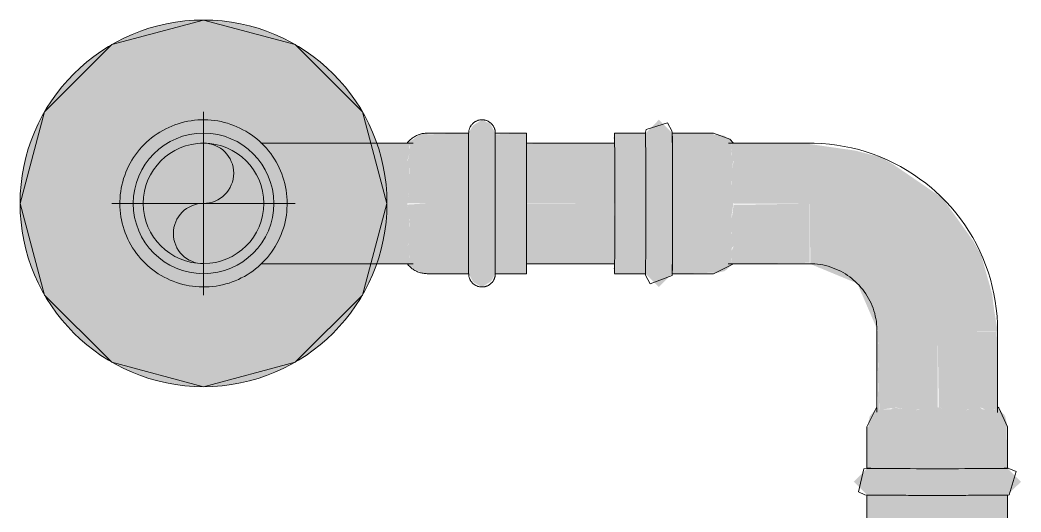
# Model space of a CAD drawing. Header units: inches. Extents: x -3385 to 41, y 7 to 1342.
# Drawn here: x -2686 to -2675.09, y 744.38 to 749.74 of the extents above; entities that cross this region are included whole.
import ezdxf

# ---------------------------------------------------------------- set-up
doc = ezdxf.new("R2010")
doc.units = ezdxf.units.IN
doc.header["$MEASUREMENT"] = 0
for name, color, linetype, lineweight in [('A-ANNO-NOTE', 131, 'Continuous', 9), ('P-PIPE', 3, 'Continuous', 9), ('P-PIPE-CNTR', 3, 'Continuous', 9)]:
    doc.layers.add(name, color=color, linetype=linetype, lineweight=lineweight)

# ---------------------------------------------------------------- blocks, each defined once
blk = doc.blocks.new('Victaulic-VicPress316-Elbow 90-45deg Style P568_P571 - Standard-V9-LOWER PARKING')
at = {"layer": 'P-PIPE'}
for points in [[(-2683.088, 747.743), (-2683.103, 747.91), (-2683.161, 748.092), (-2683.33, 748.361), (-2683.535, 748.522), (-2683.667, 748.592), (-2683.841, 748.637), (-2684.022, 748.655), (-2684.179, 748.602), (-2684.333, 748.592), (-2684.542, 748.472), (-2684.67, 748.361), (-2684.851, 748.071), (-2684.897, 747.91), (-2684.912, 747.743), (-2684.767, 747.743), (-2684.536, 748.287), (-2684, 748.509), (-2683.458, 748.285), (-2683.233, 747.743), (-2683.161, 747.743)], [(-2680.819, 747.743), (-2680.819, 748.509), (-2680.872, 748.608), (-2680.964, 748.655), (-2681.063, 748.592), (-2681.11, 748.509), (-2681.11, 747.743), (-2680.886, 747.743)], [(-2683.233, 747.743), (-2683.464, 748.287), (-2684, 748.509), (-2684.542, 748.285), (-2684.767, 747.743), (-2684.657, 747.743), (-2684.635, 747.913), (-2684.569, 748.072), (-2684.465, 748.208), (-2684.329, 748.312), (-2684.17, 748.378), (-2684, 748.4), (-2683.83, 748.378), (-2683.639, 748.287), (-2683.535, 748.208), (-2683.431, 748.072), (-2683.365, 747.913), (-2683.343, 747.743)], [(-2681.561, 747.743), (-2681.561, 748.509), (-2681.641, 748.496), (-2681.776, 748.399), (-2681.747, 748.361), (-2681.759, 748.266), (-2681.775, 748.203), (-2681.756, 748.165), (-2681.756, 747.968), (-2681.759, 747.857), (-2681.779, 747.743), (-2681.625, 747.743)], [(-2681.11, 747.743), (-2681.11, 748.509), (-2681.561, 748.496), (-2681.561, 747.743), (-2681.236, 747.743)], [(-2680.48, 747.743), (-2680.48, 748.509), (-2680.819, 748.496), (-2680.819, 747.743)], [(-2682.607, 747.743), (-2682.607, 748.4), (-2683.364, 748.391), (-2683.301, 748.319), (-2683.149, 748.071), (-2683.101, 747.888), (-2683.088, 747.743), (-2682.619, 747.743)], [(-2681.779, 747.743), (-2681.75, 747.918), (-2681.76, 748.099), (-2681.755, 748.173), (-2681.777, 748.212), (-2681.747, 748.316), (-2681.762, 748.389), (-2681.781, 748.4), (-2682.607, 748.389), (-2682.607, 747.743), (-2682.422, 747.743)], [(-2683.978, 746.831), (-2683.821, 746.883), (-2683.667, 746.894), (-2683.458, 747.014), (-2683.33, 747.124), (-2683.149, 747.414), (-2683.161, 747.743), (-2683.233, 747.743), (-2683.234, 747.743), (-2683.458, 747.201), (-2684, 746.976), (-2684.542, 747.201), (-2684.767, 747.743), (-2684.839, 747.743), (-2684.851, 747.414), (-2684.67, 747.124), (-2684.465, 746.964), (-2684.333, 746.894), (-2684.159, 746.849)], [(-2684, 746.976), (-2683.458, 747.201), (-2683.233, 747.743), (-2683.343, 747.743), (-2683.365, 747.573), (-2683.431, 747.414), (-2683.535, 747.278), (-2683.671, 747.173), (-2683.83, 747.108), (-2684, 747.085), (-2684.17, 747.108), (-2684.329, 747.173), (-2684.465, 747.278), (-2684.569, 747.414), (-2684.635, 747.573), (-2684.657, 747.743), (-2684.767, 747.743), (-2684.542, 747.201), (-2684.16, 747.043)], [(-2681.781, 747.085), (-2681.76, 747.097), (-2681.744, 747.109), (-2681.763, 747.23), (-2681.775, 747.283), (-2681.755, 747.313), (-2681.756, 747.509), (-2681.751, 747.584), (-2681.779, 747.743), (-2682.607, 747.743), (-2682.607, 747.085)], [(-2681.561, 746.976), (-2681.561, 747.743), (-2681.776, 747.73), (-2681.75, 747.568), (-2681.76, 747.387), (-2681.755, 747.313), (-2681.777, 747.273), (-2681.747, 747.151), (-2681.755, 747.1), (-2681.778, 747.085), (-2681.7, 747.024), (-2681.623, 746.988)], [(-2681.11, 746.976), (-2681.11, 747.743), (-2681.561, 747.743), (-2681.561, 746.976), (-2681.497, 746.976)], [(-2680.964, 746.831), (-2680.863, 746.894), (-2680.819, 746.976), (-2680.819, 747.743), (-2681.11, 747.743), (-2681.11, 746.976), (-2681.058, 746.883), (-2680.999, 746.849)], [(-2680.819, 746.976), (-2680.48, 746.976), (-2680.48, 747.743), (-2680.819, 747.743), (-2680.819, 747.016)]]:
    blk.add_hatch(color=256, dxfattribs=at).paths.add_polyline_path(points, flags=0)
h = blk.add_hatch(color=256, dxfattribs=at)
h.paths.add_polyline_path([(-2682.754, 747.278), (-2682.754, 747.278), (-2682.783, 747.244)], flags=0)
h.paths.add_polyline_path([(-2682.607, 747.085), (-2682.619, 747.743), (-2683.161, 747.743), (-2683.162, 747.391), (-2683.331, 747.123), (-2683.375, 747.085), (-2682.887, 747.085)], flags=0)
for p, q in [((-2681.11, 748.509), (-2681.561, 748.509)), ((-2681.11, 748.509), (-2681.11, 748.289)), ((-2680.48, 748.509), (-2680.819, 748.509)), ((-2680.819, 748.509), (-2680.819, 748.289)), ((-2680.48, 747.743), (-2680.48, 748.509)), ((-2684.033, 748.399), (-2684.007, 748.4)), ((-2681.716, 748.4), (-2682.607, 748.4)), ((-2681.11, 748.285), (-2681.11, 747.743)), ((-2680.819, 748.285), (-2680.819, 747.743)), ((-2681.11, 747.743), (-2681.11, 746.976)), ((-2680.819, 747.743), (-2680.819, 746.976)), ((-2680.48, 746.976), (-2680.48, 747.743)), ((-2683.998, 747.085), (-2684, 747.085)), ((-2682.607, 747.085), (-2681.713, 747.085)), ((-2681.561, 746.976), (-2681.11, 746.976)), ((-2680.819, 746.976), (-2680.48, 746.976))]:
    blk.add_line(p, q, dxfattribs=at)
at = {"layer": 'P-PIPE', "flags": 128}
for points in [[(-2683.088, 747.743), (-2683.089, 747.779), (-2683.091, 747.816), (-2683.095, 747.852), (-2683.1, 747.888), (-2683.106, 747.924), (-2683.114, 747.96), (-2683.124, 747.995), (-2683.134, 748.03), (-2683.146, 748.064), (-2683.16, 748.098), (-2683.175, 748.131), (-2683.191, 748.164), (-2683.209, 748.196), (-2683.227, 748.227), (-2683.247, 748.258), (-2683.268, 748.287), (-2683.291, 748.316), (-2683.314, 748.344), (-2683.339, 748.371), (-2683.365, 748.397), (-2683.391, 748.422), (-2683.419, 748.446), (-2683.447, 748.468), (-2683.477, 748.49), (-2683.507, 748.51), (-2683.538, 748.529), (-2683.57, 748.547), (-2683.603, 748.564), (-2683.636, 748.579), (-2683.67, 748.593), (-2683.704, 748.605), (-2683.739, 748.617), (-2683.774, 748.626), (-2683.809, 748.635), (-2683.845, 748.642), (-2683.881, 748.647), (-2683.917, 748.651), (-2683.954, 748.654), (-2683.99, 748.655), (-2684.027, 748.654), (-2684.063, 748.653), (-2684.099, 748.649), (-2684.136, 748.645), (-2684.172, 748.639), (-2684.207, 748.631), (-2684.243, 748.622), (-2684.278, 748.612), (-2684.312, 748.6), (-2684.346, 748.587), (-2684.38, 748.572), (-2684.412, 748.556), (-2684.445, 748.539), (-2684.476, 748.521), (-2684.507, 748.501), (-2684.537, 748.48), (-2684.566, 748.458), (-2684.594, 748.435), (-2684.621, 748.411), (-2684.647, 748.385), (-2684.673, 748.359), (-2684.697, 748.331), (-2684.72, 748.303), (-2684.741, 748.274), (-2684.762, 748.244), (-2684.781, 748.213), (-2684.8, 748.181), (-2684.817, 748.149), (-2684.832, 748.116), (-2684.846, 748.082), (-2684.859, 748.048), (-2684.871, 748.014), (-2684.881, 747.979), (-2684.89, 747.943), (-2684.897, 747.908), (-2684.903, 747.872), (-2684.907, 747.835), (-2684.91, 747.799), (-2684.912, 747.763), (-2684.912, 747.743)], [(-2681.11, 748.509), (-2681.109, 748.515), (-2681.109, 748.521), (-2681.108, 748.527), (-2681.108, 748.533), (-2681.107, 748.538), (-2681.105, 748.544), (-2681.104, 748.55), (-2681.102, 748.555), (-2681.1, 748.561), (-2681.098, 748.566), (-2681.096, 748.571), (-2681.093, 748.577), (-2681.09, 748.582), (-2681.087, 748.587), (-2681.084, 748.591), (-2681.081, 748.596), (-2681.077, 748.601), (-2681.073, 748.605), (-2681.069, 748.61), (-2681.065, 748.614), (-2681.061, 748.618), (-2681.057, 748.621), (-2681.052, 748.625), (-2681.047, 748.629), (-2681.043, 748.632), (-2681.038, 748.635), (-2681.033, 748.638), (-2681.027, 748.64), (-2681.022, 748.643), (-2681.017, 748.645), (-2681.011, 748.647), (-2681.006, 748.649), (-2681, 748.65), (-2680.994, 748.652), (-2680.989, 748.653), (-2680.983, 748.654), (-2680.977, 748.654), (-2680.971, 748.655), (-2680.966, 748.655), (-2680.96, 748.655), (-2680.954, 748.654), (-2680.948, 748.654), (-2680.942, 748.653), (-2680.937, 748.652), (-2680.931, 748.651), (-2680.925, 748.65), (-2680.92, 748.648), (-2680.914, 748.646), (-2680.909, 748.644), (-2680.903, 748.642), (-2680.898, 748.639), (-2680.893, 748.636), (-2680.888, 748.633), (-2680.883, 748.63), (-2680.878, 748.627), (-2680.874, 748.623), (-2680.869, 748.62), (-2680.865, 748.616), (-2680.861, 748.612), (-2680.857, 748.608), (-2680.853, 748.603), (-2680.849, 748.599), (-2680.846, 748.594), (-2680.842, 748.589), (-2680.839, 748.584), (-2680.836, 748.579), (-2680.834, 748.574), (-2680.831, 748.569), (-2680.829, 748.564), (-2680.827, 748.558), (-2680.825, 748.553), (-2680.823, 748.547), (-2680.822, 748.541), (-2680.821, 748.536), (-2680.82, 748.53), (-2680.819, 748.524), (-2680.819, 748.518), (-2680.819, 748.512), (-2680.819, 748.509)], [(-2681.779, 748.4), (-2681.772, 748.409), (-2681.765, 748.417), (-2681.758, 748.425), (-2681.75, 748.433), (-2681.742, 748.44), (-2681.734, 748.447), (-2681.725, 748.454), (-2681.716, 748.461), (-2681.707, 748.467), (-2681.698, 748.472), (-2681.689, 748.478), (-2681.679, 748.483), (-2681.669, 748.487), (-2681.659, 748.491), (-2681.649, 748.495), (-2681.638, 748.498), (-2681.628, 748.501), (-2681.617, 748.504), (-2681.606, 748.506), (-2681.596, 748.507), (-2681.585, 748.508), (-2681.574, 748.509), (-2681.563, 748.509), (-2681.561, 748.509)], [(-2681.11, 748.468), (-2681.11, 748.477), (-2681.11, 748.485), (-2681.11, 748.492), (-2681.11, 748.498), (-2681.11, 748.503), (-2681.11, 748.506), (-2681.11, 748.508), (-2681.11, 748.509), (-2681.11, 748.509)], [(-2681.11, 748.509), (-2681.11, 748.509), (-2681.11, 748.507), (-2681.11, 748.504), (-2681.11, 748.5), (-2681.11, 748.494), (-2681.11, 748.487), (-2681.11, 748.479), (-2681.11, 748.47), (-2681.11, 748.46), (-2681.11, 748.449), (-2681.11, 748.436), (-2681.11, 748.423), (-2681.11, 748.408), (-2681.11, 748.392), (-2681.11, 748.375), (-2681.11, 748.358), (-2681.11, 748.339), (-2681.11, 748.319), (-2681.11, 748.298), (-2681.11, 748.277), (-2681.11, 748.254), (-2681.11, 748.231), (-2681.11, 748.207), (-2681.11, 748.182), (-2681.11, 748.157), (-2681.11, 748.131), (-2681.11, 748.104), (-2681.11, 748.077), (-2681.11, 748.049), (-2681.11, 748.021), (-2681.11, 747.992), (-2681.11, 747.963), (-2681.11, 747.933), (-2681.11, 747.903), (-2681.11, 747.873), (-2681.11, 747.843), (-2681.11, 747.812), (-2681.11, 747.782), (-2681.11, 747.751), (-2681.11, 747.743)], [(-2680.819, 747.743), (-2680.819, 747.773), (-2680.819, 747.804), (-2680.819, 747.835), (-2680.819, 747.865), (-2680.819, 747.895), (-2680.819, 747.925), (-2680.819, 747.955), (-2680.819, 747.984), (-2680.819, 748.013), (-2680.819, 748.041), (-2680.819, 748.069), (-2680.819, 748.097), (-2680.819, 748.124), (-2680.819, 748.15), (-2680.819, 748.176), (-2680.819, 748.201), (-2680.819, 748.225), (-2680.819, 748.248), (-2680.819, 748.271), (-2680.819, 748.293), (-2680.819, 748.314), (-2680.819, 748.334), (-2680.819, 748.353), (-2680.819, 748.371), (-2680.819, 748.388), (-2680.819, 748.404), (-2680.819, 748.419), (-2680.819, 748.433), (-2680.819, 748.446), (-2680.819, 748.457), (-2680.819, 748.468), (-2680.819, 748.477), (-2680.819, 748.485), (-2680.819, 748.492), (-2680.819, 748.498), (-2680.819, 748.503), (-2680.819, 748.506), (-2680.819, 748.508), (-2680.819, 748.509), (-2680.819, 748.509)], [(-2680.819, 748.509), (-2680.819, 748.509), (-2680.819, 748.507), (-2680.819, 748.504), (-2680.819, 748.5), (-2680.819, 748.494), (-2680.819, 748.487), (-2680.819, 748.479), (-2680.819, 748.47)], [(-2683.375, 748.4), (-2683.36, 748.4), (-2683.312, 748.4), (-2683.264, 748.4), (-2683.214, 748.4), (-2683.163, 748.4), (-2683.112, 748.4), (-2683.059, 748.4), (-2683.006, 748.4), (-2682.953, 748.4), (-2682.898, 748.4), (-2682.844, 748.4), (-2682.789, 748.4), (-2682.733, 748.4), (-2682.678, 748.4), (-2682.622, 748.4), (-2682.607, 748.4)], [(-2684.912, 747.743), (-2684.911, 747.706), (-2684.909, 747.67), (-2684.905, 747.634), (-2684.9, 747.598), (-2684.894, 747.562), (-2684.886, 747.526), (-2684.876, 747.491), (-2684.866, 747.456), (-2684.854, 747.422), (-2684.84, 747.388), (-2684.825, 747.354), (-2684.809, 747.322), (-2684.791, 747.29), (-2684.773, 747.258), (-2684.753, 747.228), (-2684.732, 747.198), (-2684.709, 747.169), (-2684.686, 747.141), (-2684.661, 747.115), (-2684.635, 747.089), (-2684.609, 747.064), (-2684.581, 747.04), (-2684.553, 747.017), (-2684.523, 746.996), (-2684.493, 746.975), (-2684.462, 746.956), (-2684.43, 746.939), (-2684.397, 746.922), (-2684.364, 746.907), (-2684.33, 746.893), (-2684.296, 746.88), (-2684.261, 746.869), (-2684.226, 746.859), (-2684.191, 746.851), (-2684.155, 746.844), (-2684.119, 746.839), (-2684.083, 746.835), (-2684.046, 746.832), (-2684.01, 746.831), (-2683.973, 746.831), (-2683.937, 746.833), (-2683.901, 746.836), (-2683.864, 746.841), (-2683.828, 746.847), (-2683.793, 746.855), (-2683.757, 746.864), (-2683.722, 746.874), (-2683.688, 746.886), (-2683.654, 746.899), (-2683.62, 746.914), (-2683.588, 746.929), (-2683.555, 746.947), (-2683.524, 746.965), (-2683.493, 746.985), (-2683.463, 747.005), (-2683.434, 747.028), (-2683.406, 747.051), (-2683.379, 747.075), (-2683.353, 747.1), (-2683.327, 747.127), (-2683.303, 747.154), (-2683.28, 747.183), (-2683.259, 747.212), (-2683.238, 747.242), (-2683.219, 747.273), (-2683.2, 747.304), (-2683.183, 747.337), (-2683.168, 747.37), (-2683.154, 747.403), (-2683.141, 747.437), (-2683.129, 747.472), (-2683.119, 747.507), (-2683.11, 747.542), (-2683.103, 747.578), (-2683.097, 747.614), (-2683.093, 747.65), (-2683.09, 747.687), (-2683.088, 747.723), (-2683.088, 747.743)], [(-2681.11, 747.743), (-2681.11, 747.712), (-2681.11, 747.682), (-2681.11, 747.651), (-2681.11, 747.621), (-2681.11, 747.591), (-2681.11, 747.561), (-2681.11, 747.531), (-2681.11, 747.502), (-2681.11, 747.473), (-2681.11, 747.444), (-2681.11, 747.416), (-2681.11, 747.389), (-2681.11, 747.362), (-2681.11, 747.336), (-2681.11, 747.31), (-2681.11, 747.285), (-2681.11, 747.261), (-2681.11, 747.237), (-2681.11, 747.215), (-2681.11, 747.193), (-2681.11, 747.172), (-2681.11, 747.152), (-2681.11, 747.133), (-2681.11, 747.115), (-2681.11, 747.098), (-2681.11, 747.082), (-2681.11, 747.067), (-2681.11, 747.053), (-2681.11, 747.04), (-2681.11, 747.028), (-2681.11, 747.018), (-2681.11, 747.009), (-2681.11, 747), (-2681.11, 746.993), (-2681.11, 746.987), (-2681.11, 746.983), (-2681.11, 746.979), (-2681.11, 746.977), (-2681.11, 746.976), (-2681.11, 746.976)], [(-2680.819, 746.976), (-2680.819, 746.977), (-2680.819, 746.979), (-2680.819, 746.982), (-2680.819, 746.986), (-2680.819, 746.992), (-2680.819, 746.998), (-2680.819, 747.006), (-2680.819, 747.015), (-2680.819, 747.025), (-2680.819, 747.037), (-2680.819, 747.049), (-2680.819, 747.063), (-2680.819, 747.078), (-2680.819, 747.093), (-2680.819, 747.11), (-2680.819, 747.128), (-2680.819, 747.147), (-2680.819, 747.167), (-2680.819, 747.187), (-2680.819, 747.209), (-2680.819, 747.231), (-2680.819, 747.254), (-2680.819, 747.278), (-2680.819, 747.303), (-2680.819, 747.329), (-2680.819, 747.355), (-2680.819, 747.382), (-2680.819, 747.409), (-2680.819, 747.437), (-2680.819, 747.465), (-2680.819, 747.494), (-2680.819, 747.523), (-2680.819, 747.553), (-2680.819, 747.582), (-2680.819, 747.613), (-2680.819, 747.643), (-2680.819, 747.673), (-2680.819, 747.704), (-2680.819, 747.735), (-2680.819, 747.743)], [(-2682.607, 747.085), (-2682.663, 747.085), (-2682.718, 747.085), (-2682.774, 747.085), (-2682.829, 747.085), (-2682.884, 747.085), (-2682.938, 747.085), (-2682.992, 747.085), (-2683.045, 747.085), (-2683.098, 747.085), (-2683.149, 747.085), (-2683.2, 747.085), (-2683.25, 747.085), (-2683.299, 747.085), (-2683.347, 747.085), (-2683.375, 747.085)], [(-2681.561, 746.976), (-2681.572, 746.977), (-2681.583, 746.977), (-2681.594, 746.978), (-2681.604, 746.98), (-2681.615, 746.982), (-2681.626, 746.984), (-2681.636, 746.987), (-2681.647, 746.99), (-2681.657, 746.994), (-2681.667, 746.998), (-2681.677, 747.002), (-2681.687, 747.007), (-2681.696, 747.012), (-2681.706, 747.018), (-2681.715, 747.024), (-2681.724, 747.03), (-2681.732, 747.037), (-2681.741, 747.044), (-2681.749, 747.051), (-2681.756, 747.059), (-2681.764, 747.067), (-2681.771, 747.075), (-2681.778, 747.084), (-2681.779, 747.085)], [(-2681.11, 746.976), (-2681.11, 746.977), (-2681.11, 746.979), (-2681.11, 746.982), (-2681.11, 746.986), (-2681.11, 746.992), (-2681.11, 746.998), (-2681.11, 747.006), (-2681.11, 747.015)], [(-2680.819, 746.976), (-2680.819, 746.971), (-2680.819, 746.965), (-2680.82, 746.959), (-2680.82, 746.953), (-2680.821, 746.947), (-2680.823, 746.942), (-2680.824, 746.936), (-2680.826, 746.931), (-2680.828, 746.925), (-2680.83, 746.92), (-2680.832, 746.914), (-2680.835, 746.909), (-2680.838, 746.904), (-2680.841, 746.899), (-2680.844, 746.894), (-2680.847, 746.889), (-2680.851, 746.885), (-2680.855, 746.88), (-2680.859, 746.876), (-2680.863, 746.872), (-2680.867, 746.868), (-2680.871, 746.864), (-2680.876, 746.861), (-2680.881, 746.857), (-2680.885, 746.854), (-2680.89, 746.851), (-2680.895, 746.848), (-2680.901, 746.845), (-2680.906, 746.843), (-2680.911, 746.841), (-2680.917, 746.839), (-2680.922, 746.837), (-2680.928, 746.835), (-2680.934, 746.834), (-2680.939, 746.833), (-2680.945, 746.832), (-2680.951, 746.831), (-2680.957, 746.831), (-2680.962, 746.831), (-2680.968, 746.831), (-2680.974, 746.831), (-2680.98, 746.832), (-2680.986, 746.832), (-2680.991, 746.833), (-2680.997, 746.835), (-2681.003, 746.836), (-2681.008, 746.838), (-2681.014, 746.84), (-2681.019, 746.842), (-2681.025, 746.844), (-2681.03, 746.847), (-2681.035, 746.849), (-2681.04, 746.852), (-2681.045, 746.855), (-2681.05, 746.859), (-2681.054, 746.862), (-2681.059, 746.866), (-2681.063, 746.87), (-2681.067, 746.874), (-2681.071, 746.878), (-2681.075, 746.882), (-2681.079, 746.887), (-2681.082, 746.892), (-2681.086, 746.896), (-2681.089, 746.901), (-2681.092, 746.906), (-2681.094, 746.912), (-2681.097, 746.917), (-2681.099, 746.922), (-2681.101, 746.928), (-2681.103, 746.933), (-2681.105, 746.939), (-2681.106, 746.944), (-2681.107, 746.95), (-2681.108, 746.956), (-2681.109, 746.962), (-2681.109, 746.967), (-2681.109, 746.973), (-2681.11, 746.976)], [(-2680.819, 747.018), (-2680.819, 747.009), (-2680.819, 747), (-2680.819, 746.993), (-2680.819, 746.987), (-2680.819, 746.983), (-2680.819, 746.979), (-2680.819, 746.977), (-2680.819, 746.976), (-2680.819, 746.976)]]:
    blk.add_lwpolyline(points, dxfattribs=at)
at = {"layer": 'P-PIPE'}
for radius, start, end in [(0.766, 359.9999, 179.9999), (0.767, 179.9999, 359.9999)]:
    blk.add_arc((-2684, 747.743), radius, start, end, dxfattribs=at)
blk = doc.blocks.new('Victaulic-VicPress316-Elbow 90-45deg Style P568_P571 - Standard-1140526-LOWER PARKING')
at = {"layer": 'P-PIPE'}
for points in [[(-2679.036, 746.831), (-2678.891, 746.976), (-2678.889, 748.354), (-2678.891, 748.51), (-2679.036, 748.655), (-2679.181, 748.507), (-2679.18, 747.132), (-2679.177, 746.972), (-2679.064, 746.859)], [(-2679.182, 746.976), (-2679.18, 748.339), (-2679.182, 748.509), (-2679.52, 748.507), (-2679.518, 747.143), (-2679.52, 746.976)], [(-2678.891, 746.976), (-2678.439, 746.987), (-2678.437, 748.354), (-2678.439, 748.509), (-2678.891, 748.509), (-2678.889, 747.143), (-2678.89, 747.018)], [(-2678.439, 746.976), (-2678.317, 747.005), (-2678.224, 747.086), (-2678.249, 747.108), (-2678.238, 747.189), (-2678.243, 747.249), (-2678.221, 747.281), (-2678.25, 747.42), (-2678.241, 747.626), (-2678.221, 747.753), (-2678.25, 747.965), (-2678.238, 748.13), (-2678.225, 748.206), (-2678.223, 748.21), (-2678.242, 748.245), (-2678.245, 748.36), (-2678.248, 748.379), (-2678.222, 748.401), (-2678.321, 748.48), (-2678.37, 748.49), (-2678.376, 748.494), (-2678.439, 748.494), (-2678.437, 747.138), (-2678.439, 746.991)], [(-2678.218, 747.74), (-2677.39, 747.74), (-2677.393, 748.4), (-2678.224, 748.399), (-2678.249, 748.376), (-2678.239, 748.287), (-2678.243, 748.233), (-2678.221, 748.201), (-2678.251, 748.061), (-2678.242, 747.868), (-2678.221, 747.753)], [(-2675.997, 746.347), (-2675.343, 746.35), (-2675.381, 746.584), (-2675.403, 746.756), (-2675.521, 747.175), (-2675.61, 747.335), (-2675.943, 747.8), (-2676.473, 748.163), (-2676.608, 748.244), (-2676.891, 748.318), (-2677.392, 748.39), (-2677.39, 747.74), (-2676.693, 747.554), (-2676.183, 747.044), (-2676.036, 746.492)], [(-2675.822, 745.484), (-2675.65, 745.492), (-2675.529, 745.516), (-2675.485, 745.498), (-2675.389, 745.498), (-2675.362, 745.493), (-2675.343, 745.522), (-2675.352, 746.349), (-2675.997, 746.347), (-2675.984, 745.516), (-2675.831, 745.485)], [(-2675.996, 745.301), (-2675.234, 745.304), (-2675.262, 745.426), (-2675.344, 745.519), (-2675.366, 745.492), (-2675.446, 745.502), (-2675.506, 745.496), (-2675.538, 745.518), (-2675.677, 745.487), (-2675.883, 745.496), (-2675.999, 745.518), (-2676.222, 745.487), (-2676.387, 745.5), (-2676.467, 745.516), (-2676.502, 745.497), (-2676.617, 745.496), (-2676.636, 745.493), (-2676.658, 745.521), (-2676.737, 745.419), (-2676.748, 745.371), (-2676.752, 745.367), (-2676.752, 745.304), (-2676.036, 745.301)], [(-2675.996, 744.558), (-2675.229, 744.566), (-2675.088, 744.707), (-2675.234, 744.852), (-2676.711, 744.852), (-2676.768, 744.851), (-2676.911, 744.706), (-2676.764, 744.561), (-2676.132, 744.558)], [(-2675.996, 744.22), (-2675.234, 744.223), (-2675.234, 744.561), (-2676.71, 744.561), (-2676.767, 744.56), (-2676.764, 744.223), (-2676.017, 744.22)]]:
    blk.add_hatch(color=256, dxfattribs=at).paths.add_polyline_path(points, flags=0)
h = blk.add_hatch(color=256, dxfattribs=at)
h.paths.add_polyline_path([(-2675.423, 746.836), (-2675.425, 746.852), (-2675.425, 746.843)], flags=0)
h.paths.add_polyline_path([(-2676.608, 748.244), (-2677.001, 748.335), (-2676.891, 748.318), (-2676.687, 748.265)], flags=0)
h = blk.add_hatch(color=256, dxfattribs=at)
h.paths.add_polyline_path([(-2677.391, 747.318), (-2677.391, 747.318), (-2677.831, 747.298)], flags=0)
h.paths.add_polyline_path([(-2677.39, 747.412), (-2677.391, 747.412), (-2677.885, 747.412)], flags=0)
h.paths.add_polyline_path([(-2677.39, 747.626), (-2677.39, 747.626), (-2678.218, 747.577)], flags=0)
h.paths.add_polyline_path([(-2678.221, 747.085), (-2677.392, 747.095), (-2677.39, 747.74), (-2678.221, 747.727), (-2678.251, 747.508), (-2678.246, 747.393), (-2678.223, 747.272), (-2678.241, 747.228), (-2678.243, 747.132), (-2678.248, 747.105), (-2678.223, 747.086)], flags=0)
h = blk.add_hatch(color=256, dxfattribs=at)
h.paths.add_polyline_path([(-2675.997, 746.347), (-2676.183, 747.044), (-2676.693, 747.554), (-2677.39, 747.74), (-2677.385, 747.082), (-2676.873, 746.87), (-2676.647, 746.349), (-2676.036, 746.347)], flags=0)
h.paths.add_polyline_path([(-2676.844, 746.982), (-2676.844, 746.982), (-2676.871, 747.001)], flags=0)
h.paths.add_polyline_path([(-2677.21, 747.57), (-2677.39, 747.626), (-2677.39, 747.626)], flags=0)
h = blk.add_hatch(color=256, dxfattribs=at)
h.paths.add_polyline_path([(-2676.647, 746.349), (-2676.658, 746.349), (-2676.647, 745.507), (-2676.635, 745.492), (-2676.647, 746.349)], flags=0)
h.paths.add_polyline_path([(-2676.317, 745.487), (-2676.125, 745.495), (-2675.997, 745.519), (-2675.997, 746.347), (-2676.647, 746.349), (-2676.633, 745.492), (-2676.551, 745.502), (-2676.474, 745.51), (-2676.458, 745.518), (-2676.326, 745.488)], flags=0)
h = blk.add_hatch(color=256, dxfattribs=at)
h.paths.add_polyline_path([(-2675.996, 744.849), (-2675.234, 744.852), (-2675.246, 745.304), (-2676.715, 745.303), (-2676.767, 745.304), (-2676.767, 744.852), (-2676.017, 744.849)], flags=0)
h.paths.add_polyline_path([(-2676.596, 744.851), (-2676.596, 744.851), (-2676.596, 745.298)], flags=0)
for p, q in [((-2679.182, 748.509), (-2679.52, 748.509)), ((-2678.439, 748.509), (-2678.891, 748.509)), ((-2678.439, 748.509), (-2678.262, 748.444)), ((-2677.393, 748.4), (-2678.277, 748.4)), ((-2678.262, 748.444), (-2678.221, 748.4)), ((-2678.439, 746.976), (-2678.221, 747.085)), ((-2678.279, 747.085), (-2677.393, 747.085)), ((-2679.52, 746.976), (-2679.182, 746.976)), ((-2678.891, 746.976), (-2678.439, 746.976)), ((-2676.658, 746.35), (-2676.658, 745.464)), ((-2675.343, 745.461), (-2675.343, 746.35)), ((-2676.767, 745.304), (-2676.658, 745.522)), ((-2675.329, 745.511), (-2675.343, 745.522)), ((-2675.234, 745.304), (-2675.329, 745.511)), ((-2676.767, 745.304), (-2676.767, 744.852)), ((-2675.234, 744.852), (-2675.234, 745.304)), ((-2676.767, 744.561), (-2676.767, 744.223)), ((-2675.234, 744.223), (-2675.234, 744.561))]:
    blk.add_line(p, q, dxfattribs=at)
at = {"layer": 'P-PIPE', "flags": 128}
for points in [[(-2679.183, 748.468), (-2679.183, 748.478), (-2679.182, 748.487), (-2679.182, 748.494), (-2679.182, 748.501), (-2679.182, 748.507), (-2679.182, 748.513), (-2679.181, 748.52), (-2679.176, 748.549), (-2678.942, 748.62)], [(-2679.13, 746.866), (-2678.892, 746.957), (-2678.891, 746.969), (-2678.89, 746.975), (-2678.89, 746.981), (-2678.89, 746.987), (-2678.89, 746.995), (-2678.89, 747.003), (-2678.889, 747.012), (-2678.889, 747.022), (-2678.889, 747.034), (-2678.889, 747.046), (-2678.889, 747.06), (-2678.889, 747.075), (-2678.889, 747.091), (-2678.888, 747.107), (-2678.888, 747.125), (-2678.888, 747.144), (-2678.888, 747.164), (-2678.888, 747.184), (-2678.888, 747.206), (-2678.888, 747.228), (-2678.888, 747.251), (-2678.888, 747.275), (-2678.887, 747.3), (-2678.887, 747.326), (-2678.887, 747.352), (-2678.887, 747.378), (-2678.887, 747.406), (-2678.887, 747.433), (-2678.887, 747.462), (-2678.887, 747.491), (-2678.887, 747.52), (-2678.887, 747.549), (-2678.887, 747.579), (-2678.887, 747.609), (-2678.887, 747.64), (-2678.887, 747.67), (-2678.887, 747.701), (-2678.887, 747.731), (-2678.887, 747.762), (-2678.887, 747.793), (-2678.887, 747.823), (-2678.887, 747.854), (-2678.887, 747.884), (-2678.887, 747.914), (-2678.887, 747.944), (-2678.887, 747.973), (-2678.887, 748.002), (-2678.887, 748.031), (-2678.887, 748.059), (-2678.887, 748.087), (-2678.887, 748.114), (-2678.887, 748.141), (-2678.887, 748.167), (-2678.887, 748.192), (-2678.888, 748.216), (-2678.888, 748.24), (-2678.888, 748.263), (-2678.888, 748.285), (-2678.888, 748.307), (-2678.888, 748.327), (-2678.888, 748.347), (-2678.888, 748.365), (-2678.888, 748.383), (-2678.889, 748.399), (-2678.889, 748.415), (-2678.889, 748.429), (-2678.889, 748.442), (-2678.889, 748.455), (-2678.889, 748.466), (-2678.889, 748.476), (-2678.89, 748.485), (-2678.89, 748.493), (-2678.89, 748.5), (-2678.89, 748.506), (-2678.89, 748.512), (-2678.891, 748.518), (-2678.893, 748.536), (-2678.942, 748.62)], [(-2676.064, 747.911), (-2676.127, 747.963), (-2676.193, 748.012), (-2676.26, 748.059), (-2676.329, 748.103), (-2676.4, 748.144), (-2676.473, 748.182), (-2676.547, 748.218), (-2676.622, 748.25), (-2676.699, 748.279), (-2676.777, 748.306), (-2676.855, 748.329), (-2676.935, 748.349), (-2677.015, 748.365), (-2677.096, 748.379), (-2677.177, 748.389), (-2677.259, 748.396), (-2677.341, 748.4), (-2677.393, 748.4)], [(-2675.343, 746.35), (-2675.344, 746.432), (-2675.349, 746.514), (-2675.357, 746.595), (-2675.369, 746.677), (-2675.383, 746.757), (-2675.401, 746.837), (-2675.422, 746.917), (-2675.447, 746.995), (-2675.474, 747.072), (-2675.504, 747.148), (-2675.538, 747.223), (-2675.574, 747.297), (-2675.614, 747.369), (-2675.656, 747.439), (-2675.701, 747.508), (-2675.748, 747.574), (-2675.799, 747.639), (-2675.851, 747.702), (-2675.907, 747.763), (-2675.964, 747.821), (-2676.024, 747.877), (-2676.064, 747.911)], [(-2677.393, 747.085), (-2677.364, 747.085), (-2677.334, 747.083), (-2677.305, 747.08), (-2677.276, 747.076), (-2677.247, 747.071), (-2677.218, 747.064), (-2677.19, 747.057), (-2677.162, 747.048), (-2677.134, 747.038), (-2677.107, 747.027), (-2677.08, 747.015), (-2677.053, 747.002), (-2677.028, 746.988), (-2677.002, 746.973), (-2676.978, 746.957), (-2676.954, 746.94), (-2676.931, 746.922), (-2676.916, 746.91)], [(-2679.13, 746.866), (-2679.181, 746.961), (-2679.182, 746.971), (-2679.182, 746.977), (-2679.182, 746.982), (-2679.182, 746.989), (-2679.182, 746.996), (-2679.183, 747.005), (-2679.183, 747.014)], [(-2676.916, 746.91), (-2676.894, 746.89), (-2676.873, 746.87), (-2676.853, 746.849), (-2676.833, 746.827), (-2676.814, 746.804), (-2676.797, 746.78), (-2676.78, 746.756), (-2676.764, 746.731), (-2676.75, 746.706), (-2676.736, 746.68), (-2676.723, 746.653), (-2676.712, 746.626), (-2676.701, 746.599), (-2676.692, 746.571), (-2676.683, 746.543), (-2676.676, 746.514), (-2676.67, 746.486), (-2676.665, 746.457), (-2676.662, 746.427), (-2676.659, 746.398), (-2676.658, 746.369), (-2676.658, 746.35)], [(-2676.725, 744.853), (-2676.735, 744.853), (-2676.744, 744.853), (-2676.751, 744.853), (-2676.758, 744.853), (-2676.764, 744.853), (-2676.769, 744.853), (-2676.776, 744.852), (-2676.802, 744.848), (-2676.861, 744.596)], [(-2675.139, 744.818), (-2675.217, 744.562), (-2675.228, 744.561), (-2675.233, 744.561), (-2675.239, 744.561), (-2675.245, 744.561), (-2675.252, 744.561), (-2675.26, 744.561), (-2675.269, 744.56), (-2675.28, 744.56), (-2675.291, 744.56), (-2675.304, 744.56), (-2675.317, 744.56), (-2675.332, 744.56), (-2675.348, 744.56), (-2675.364, 744.56), (-2675.382, 744.56), (-2675.401, 744.559), (-2675.421, 744.559), (-2675.441, 744.559), (-2675.463, 744.559), (-2675.485, 744.559), (-2675.508, 744.559), (-2675.532, 744.559), (-2675.557, 744.559), (-2675.582, 744.559), (-2675.608, 744.559), (-2675.635, 744.559), (-2675.662, 744.559), (-2675.69, 744.558), (-2675.719, 744.558), (-2675.747, 744.558), (-2675.777, 744.558), (-2675.806, 744.558), (-2675.836, 744.558), (-2675.866, 744.558), (-2675.896, 744.558), (-2675.927, 744.558), (-2675.957, 744.558), (-2675.988, 744.558), (-2676.019, 744.558), (-2676.049, 744.558), (-2676.08, 744.558), (-2676.11, 744.558), (-2676.141, 744.558), (-2676.171, 744.558), (-2676.2, 744.558), (-2676.23, 744.558), (-2676.259, 744.558), (-2676.288, 744.558), (-2676.316, 744.558), (-2676.344, 744.559), (-2676.371, 744.559), (-2676.397, 744.559), (-2676.423, 744.559), (-2676.449, 744.559), (-2676.473, 744.559), (-2676.497, 744.559), (-2676.52, 744.559), (-2676.542, 744.559), (-2676.563, 744.559), (-2676.584, 744.559), (-2676.603, 744.559), (-2676.622, 744.56), (-2676.639, 744.56), (-2676.656, 744.56), (-2676.671, 744.56), (-2676.686, 744.56), (-2676.699, 744.56), (-2676.712, 744.56), (-2676.723, 744.56), (-2676.733, 744.56), (-2676.742, 744.561), (-2676.75, 744.561), (-2676.756, 744.561), (-2676.762, 744.561), (-2676.768, 744.561), (-2676.774, 744.561), (-2676.789, 744.563), (-2676.861, 744.596)], [(-2675.139, 744.818), (-2675.221, 744.852), (-2675.229, 744.853), (-2675.235, 744.853), (-2675.24, 744.853), (-2675.247, 744.853), (-2675.254, 744.853), (-2675.262, 744.853), (-2675.272, 744.853)]]:
    blk.add_lwpolyline(points, dxfattribs=at)
at = {"layer": 'P-PIPE'}
for centre, major_axis, ratio, start_param, end_param in [((-2679.52, 747.743), (0, 0.766), 0.004894, 0.199294, 0.383052), ((-2679.52, 747.743), (0, 0.766), 0.004894, 3.141593, 6.279019), ((-2679.182, 747.743), (0, 0.766), 0.004894, 3.141593, 6.279019), ((-2678.891, 747.743), (0, 0.766), 0.004894, 5.509955, 6.279019), ((-2678.891, 747.743), (0, 0.766), 0.004894, 3.141593, 5.49362), ((-2679.52, 747.743), (0, 0.766), 0.004894, 2.759899, 2.945851), ((-2676, 744.852), (0.766, 0), 0.004167, 3.146486, 6.283185), ((-2676, 744.561), (0.766, 0), 0.004167, 3.146486, 6.283185), ((-2676, 744.223), (0.767, 0), 0.004167, 3.146486, 6.283185)]:
    blk.add_ellipse(centre, major_axis=major_axis, ratio=ratio, start_param=start_param, end_param=end_param, dxfattribs=at)

msp = doc.modelspace()

# ---------------------------------------------------------------- hatches: boundary and pattern name
at = {"layer": 'A-ANNO-NOTE'}
h = msp.add_hatch(color=256, dxfattribs=at)
edge = h.paths.add_edge_path(flags=0)
edge.add_arc((-2684, 747.743), 2, 0, 360)
msp.add_hatch(color=256, dxfattribs=at).paths.add_polyline_path([(-2684, 745.743), (-2683, 746.011), (-2682.268, 746.743), (-2682, 747.743), (-2682.268, 748.743), (-2683, 749.475), (-2684, 749.743), (-2685, 749.475), (-2685.732, 748.743), (-2686, 747.743), (-2685.732, 746.743), (-2685, 746.011)], flags=0)
at = {"layer": 'P-PIPE'}
for points in [[(-2684, 747.085), (-2683.83, 747.108), (-2683.671, 747.173), (-2683.535, 747.278), (-2683.431, 747.414), (-2683.365, 747.573), (-2683.343, 747.743), (-2683.365, 747.913), (-2683.431, 748.072), (-2683.535, 748.208), (-2683.671, 748.312), (-2683.83, 748.378), (-2684, 748.4), (-2684.17, 748.378), (-2684.361, 748.287), (-2684.465, 748.208), (-2684.569, 748.072), (-2684.635, 747.913), (-2684.658, 747.743), (-2684.635, 747.573), (-2684.569, 747.414), (-2684.465, 747.278), (-2684.329, 747.173), (-2684.17, 747.108)], [(-2679.517, 747.743), (-2679.516, 747.743), (-2679.521, 748.4), (-2680.48, 748.392), (-2680.48, 748.283), (-2680.48, 748.275), (-2680.48, 747.743)], [(-2679.52, 747.085), (-2679.524, 747.743), (-2680.48, 747.74), (-2680.48, 747.085), (-2679.521, 747.085)]]:
    msp.add_hatch(color=256, dxfattribs=at).paths.add_polyline_path(points, flags=0)

# ---------------------------------------------------------------- linework, layer by layer
at = {"layer": 'A-ANNO-NOTE'}
for p, q in [((-2684, 749.743), (-2685, 749.475)), ((-2683, 749.475), (-2684, 749.743)), ((-2685, 749.475), (-2685.732, 748.743)), ((-2682.268, 748.743), (-2683, 749.475)), ((-2685.732, 748.743), (-2686, 747.743)), ((-2682, 747.743), (-2682.268, 748.743)), ((-2686, 747.743), (-2685.732, 746.743)), ((-2682.268, 746.743), (-2682, 747.743)), ((-2685.732, 746.743), (-2685, 746.011)), ((-2683, 746.011), (-2682.268, 746.743)), ((-2685, 746.011), (-2684, 745.743)), ((-2684, 745.743), (-2683, 746.011))]:
    msp.add_line(p, q, dxfattribs=at)
msp.add_circle((-2684, 747.743), 2, dxfattribs=at)
at = {"layer": 'P-PIPE'}
for p, q in [((-2679.519, 748.4), (-2680.48, 748.4)), ((-2680.48, 747.085), (-2679.519, 747.085))]:
    msp.add_line(p, q, dxfattribs=at)
for centre, radius, start, end in [((-2684, 747.743), 0.657, 0, 180), ((-2684, 748.072), 0.329, 270, 90), ((-2684, 747.743), 0.657, 180, 0), ((-2684, 747.414), 0.329, 90, 270)]:
    msp.add_arc(centre, radius, start, end, dxfattribs=at)
at = {"layer": 'P-PIPE-CNTR'}
for p, q in [((-2684, 746.743), (-2684, 748.743)), ((-2685, 747.743), (-2683, 747.743))]:
    msp.add_line(p, q, dxfattribs=at)

# ---------------------------------------------------------------- block references
at = {"layer": 'P-PIPE'}
for name in ['Victaulic-VicPress316-Elbow 90-45deg Style P568_P571 - Standard-V9-LOWER PARKING', 'Victaulic-VicPress316-Elbow 90-45deg Style P568_P571 - Standard-1140526-LOWER PARKING']:
    msp.add_blockref(name, (0, 0), dxfattribs=at)

doc.saveas('drawing.dxf')
